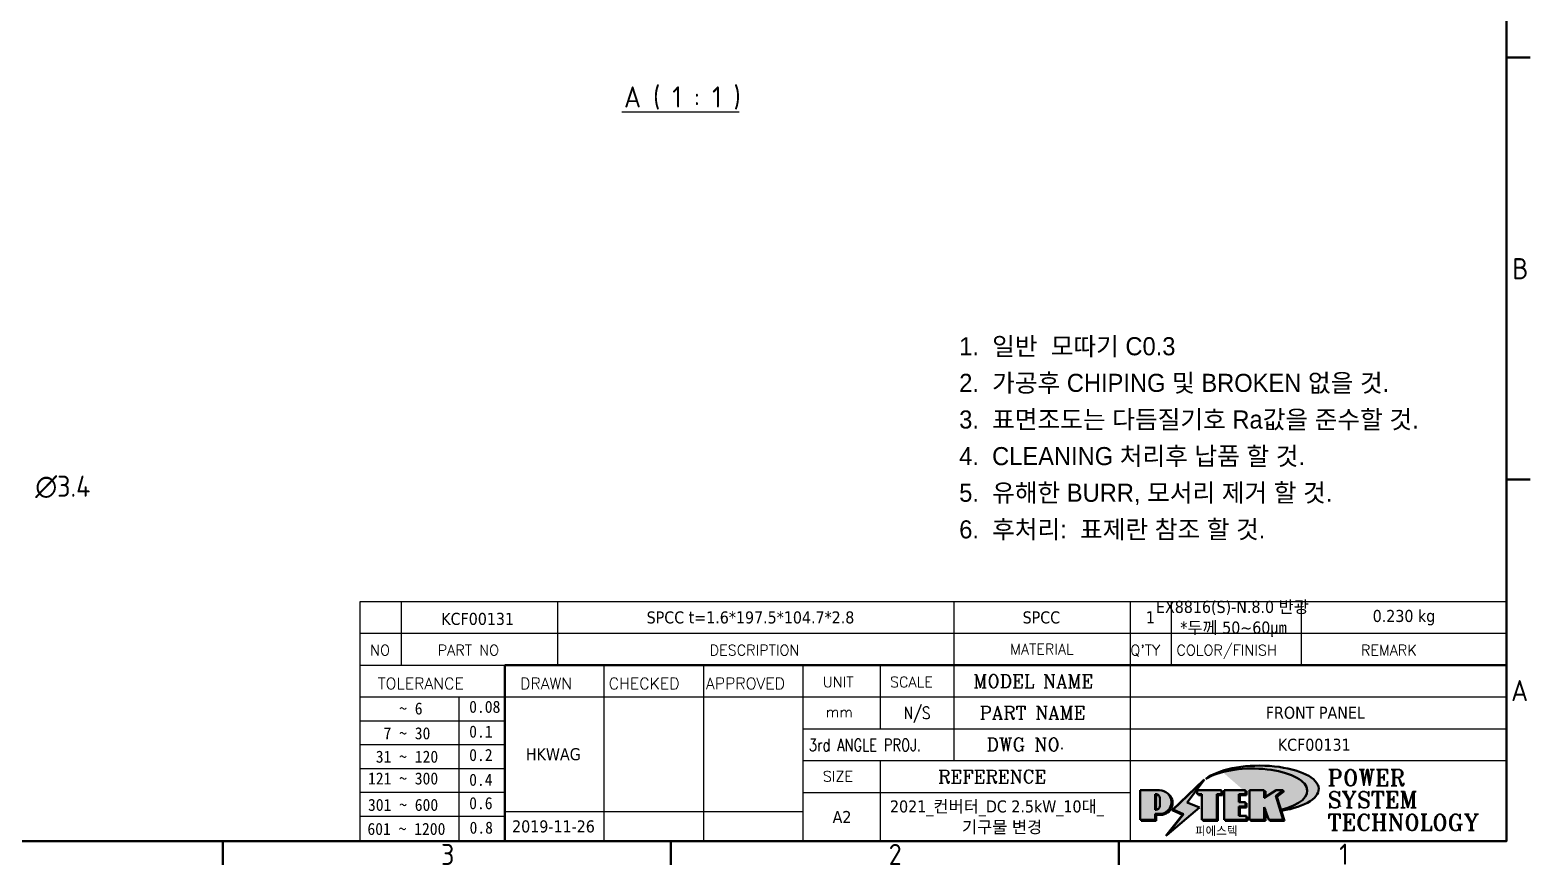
# Model space of a CAD drawing. Header units: millimetres. Extents: x 0 to 594, y 0 to 420.
# Drawn here: x 339.3 to 587.9, y 6.1 to 144.5 of the extents above; entities that cross this region are included whole.
import ezdxf
from ezdxf.enums import TextEntityAlignment as Align

# ---------------------------------------------------------------- set-up
doc = ezdxf.new("R2010")
doc.units = ezdxf.units.MM
doc.layers.get('0').update_dxf_attribs({"color": 3, "lineweight": 25})
for name, color, linetype, lineweight in [('경계(ISO)', 7, 'Continuous', 50), ('기호(ISO)', 5, 'Continuous', 25), ('제목(ISO)', 5, 'Continuous', 50), ('해치(ISO)', 7, 'Continuous', 18)]:
    doc.layers.add(name, color=color, linetype=linetype, lineweight=lineweight)
doc.styles.add('HAN_291', font='')
doc.styles.add('HAN_370', font='', dxfattribs={"width": 2})
doc.styles.add('ISO Proportional', font='arial.ttf')
doc.styles.add('RC_284', font='ROMANC.shx')
doc.styles.add('RC_287', font='ROMANC.shx')
doc.styles.add('RC_292', font='ROMANC.shx')
doc.styles.add('ROMANT_294', font='romant.shx')
doc.styles.add('문자 텍스트_PSTEK_POSCO', font='isocp.shx')
doc.styles.add('치수 텍스트_PSTEK_POSCO', font='isocp.shx')
doc.styles.add('텍스트 스타일198', font='tahoma.ttf')
doc.styles.add('텍스트 스타일333', font='ROMANC.shx', dxfattribs={"width": 0.800000011920929})
doc.styles.add('텍스트 스타일533', font='isocp.shx')
doc.styles.get('HAN_291').set_extended_font_data('GulimChe')
doc.styles.get('HAN_370').set_extended_font_data('GulimChe')
doc.dimstyles.new('치수_PSTEK_POSCO$7', dxfattribs={"dimtxt": 3.5, "dimasz": 2.5, "dimexe": 2, "dimexo": 2.5, "dimgap": 1, "dimtad": 1, "dimrnd": 1e-08, "dimdsep": 46, "dimtxsty": '치수 텍스트_PSTEK_POSCO', "dimcen": 0.09, "dimdle": 10, "dimclrd": 7, "dimclre": 7, "dimclrt": 2, "dimadec": 1, "dimazin": 2, "dimtfac": 1, "dimtmove": 0, "dimatfit": 3, "dimfxl": 0, "dimtolj": 1, "dimlwd": -1, "dimlwe": -1, "dimarcsym": 0})

# ---------------------------------------------------------------- blocks, each defined once
blk = doc.blocks.new('경계 Default Border')
at = {"layer": '경계(ISO)'}
for p, q in [((584.0000152587891, 140), (587.9000091552734, 140)), ((584.0000152587891, 70), (587.9000091552734, 70)), ((371.25, 10), (371.25, 6.100000143051147)), ((445.4999923706055, 10), (445.4999923706055, 6.100000143051147)), ((519.7499847412109, 10), (519.7499847412109, 6.100000143051147))]:
    blk.add_line(p, q, dxfattribs=at)
at = {"layer": '경계(ISO)', "flags": 128}
blk.add_lwpolyline([(10, 10), (10, 410), (584.0000152587891, 410), (584.0000152587891, 10), (10, 10)], dxfattribs=at)
at = {"layer": '경계(ISO)', "color": 2, "char_height": 3.499999940395355, "attachment_point": 7, "style": '문자 텍스트_PSTEK_POSCO'}
for s, insert in [('B', (584.9579818578792, 103.2166269677691)), ('A', (584.7668009327638, 33.24165676429402)), ('3', (407.4049628911206, 6.066626997571438)), ('2', (481.6073627700749, 6.066626997571438)), ('1', (556.2754104957878, 6.100000059604644))]:
    blk.add_mtext(s, dxfattribs=dict(at, insert=insert))
blk = doc.blocks.new('제목 블록 PSTEK')
h = blk.add_hatch(color=1)
edge = h.paths.add_edge_path(flags=0)
edge.add_line((314.2242174273352, 19.60711530335299), (314.2242174273352, 17.00126995915134))
edge.add_line((314.2242174273352, 17.00126995915134), (314.3485873187598, 17.00126995915134))
edge.add_arc((314.3485873187598, 17.6527312952023), 0.6514613360509371, 270, 360)
edge.add_line((315.0000486548106, 17.6527312952023), (315.0000486548106, 18.95565396730211))
edge.add_arc((314.3485873187598, 18.95565396730212), 0.6514613360508712, 0, 90)
edge.add_line((314.3485873187598, 19.60711530335299), (314.2242174273352, 19.60711530335299))
edge = h.paths.add_edge_path()
edge.add_arc((314.9847713324306, 18.28938669179658), 1.969189947606664, 269.9999999999959, 450)
edge.add_line((314.9847713324306, 20.25857663940318), (311.7664314776902, 20.25857663940324))
edge.add_line((311.7664314776902, 20.25857663940324), (311.7664314776902, 15.3430047401139))
edge.add_line((311.7664314776902, 15.3430047401139), (314.2242174273352, 15.3430047401139))
edge.add_line((314.2242174273352, 15.3430047401139), (314.2242174273352, 16.32019674418991))
edge.add_line((314.2242174273352, 16.32019674418991), (314.9847713324307, 16.32019674418991))
for color, points in [(252, [(317.2195697678507, 17.0593801673321), (322.0326348870767, 21.62682475217465), (322.2781991042243, 21.94392121864296), (317.0471853425802, 16.97985676345368), (318.7512090904202, 16.1899260703855), (316.0018030350395, 12.71868385740789), (316.3356552234328, 13.00206718743325), (318.9235935156908, 16.2694494742633)]), (5, [(321.6183518841322, 17.4193704504104), (319.5281351041078, 18.24969419629727), (322.4505835294948, 22.02344462252142), (317.2195697678507, 17.0593801673321), (318.9235935156908, 16.2694494742633), (316.1741874603099, 12.79820726128571)]), (1, [(324.4839107253602, 19.60711530335299), (325.2419748254881, 19.60711530335299), (325.2419748254881, 20.25857663940324), (321.2266040451076, 20.25857663940324), (321.2266040451076, 19.60711530335299), (321.9846681452406, 19.60711530335299), (321.9846681452406, 15.3430047401139), (324.4839107253602, 15.3430047401139)]), (252, [(324.6615819988275, 19.45905590879572), (325.4196460989604, 19.45905590879572), (325.4196460989604, 20.11051724484596), (325.2419748254881, 20.11051724484596), (325.2419748254881, 19.60711530335299), (324.4839107253602, 19.60711530335299), (324.4839107253602, 15.3430047401139), (322.1623394187076, 15.3430047401139), (322.1623394187076, 15.19494534555726), (324.6615819988275, 15.19494534555726)]), (1, [(329.2277337269622, 20.25857663940324), (325.65654113025, 20.25857663940324), (325.65654113025, 15.3430047401139), (329.3580259941756, 15.3430047401139), (329.3580259941756, 15.9944660761648), (328.1137701654877, 15.9944660761648), (328.1137701654877, 17.56360607323003), (329.2277337269622, 17.56360607323003), (329.2277337269622, 18.25543873810179), (328.1137701654877, 18.25543873810179), (328.1137701654877, 19.60711530335299), (329.2277337269622, 19.60711530335299)]), (252, [(328.2914414389548, 19.45905590879572), (329.4054050004294, 19.45905590879572), (329.4054050004294, 20.11051724484596), (329.2277337269622, 20.11051724484596), (329.2277337269622, 19.60711530335299), (328.1137701654877, 19.60711530335299), (328.1137701654877, 18.25543873810179), (328.2914414389548, 18.25543873810179)]), (1, [(332.3312149849806, 20.25857663940324), (329.8592894925411, 20.25857663940324), (329.8592894925411, 15.3430047401139), (332.3312149849806, 15.3430047401139), (332.3312149849806, 17.4318630164523), (333.0701931098801, 15.3430047401139), (335.4855464857051, 15.3430047401139), (334.2514536401189, 19.30614745124769), (335.4379594596742, 20.25857663940324), (334.3071782107978, 20.25857663940324), (332.3312149849806, 18.99741471888304)]), (252, [(332.5088862584528, 20.1105172448466), (332.3312149849806, 20.1105172448466), (332.3312149849806, 18.99741471888368), (332.5088862584528, 19.11081371413894)]), (252, [(335.6156307331414, 20.11051724484596), (335.2535118015555, 20.11051724484596), (334.2514536401189, 19.30614745124769), (335.4855464857051, 15.3430047401139), (333.1954852176545, 15.3430047401139), (333.2478643833523, 15.19494534555726), (335.6632177591723, 15.19494534555726), (334.4291249135862, 19.15808805669106)]), (252, [(321.9846681452406, 19.60711530335299), (321.4042753185749, 19.60711530335299), (321.4042753185749, 19.45905590879572), (321.9846681452406, 19.45905590879572)]), (252, [(328.2914414389548, 17.41554667867274), (329.4054050004294, 17.41554667867274), (329.4054050004294, 18.10737934354514), (329.2277337269622, 18.10737934354514), (329.2277337269622, 17.56360607323003), (328.1137701654877, 17.56360607323003), (328.1137701654877, 15.9944660761648), (328.2914414389548, 15.9944660761648)]), (252, [(332.5088862584528, 16.92964231796647), (332.3312149849806, 17.43186301645164), (332.3312149849806, 15.3430047401139), (330.0369607660135, 15.3430047401139), (330.0369607660135, 15.19494534555726), (332.5088862584528, 15.19494534555726)]), (252, [(329.5356972676428, 15.8464066816075), (329.3580259941756, 15.8464066816075), (329.3580259941756, 15.3430047401139), (325.8342124037171, 15.3430047401139), (325.8342124037171, 15.19494534555726), (329.5356972676428, 15.19494534555726)])]:
    blk.add_hatch(color=color).paths.add_polyline_path(points)
h = blk.add_hatch(color=252)
edge = h.paths.add_edge_path()
edge.add_arc((314.9847713324309, 18.28938669179657), 1.969189947606666, 270, 406.8278729790604)
edge.add_arc((315.1624426058984, 18.1413272972396), 1.969189947606962, -90, 53.560984836317004, ccw=False)
edge.add_line((315.1624426058984, 16.17213734963263), (314.4018887008024, 16.17213734963263))
edge.add_line((314.4018887008024, 16.17213734963263), (314.4018887008024, 15.19494534555726))
edge.add_line((314.4018887008024, 15.19494534555726), (311.9441027511573, 15.19494534555726))
edge.add_line((311.9441027511573, 15.19494534555726), (311.9441027511573, 15.3430047401139))
edge.add_line((311.9441027511573, 15.3430047401139), (314.2242174273352, 15.3430047401139))
edge.add_line((314.2242174273352, 15.3430047401139), (314.2242174273352, 16.32019674418991))
edge.add_line((314.2242174273352, 16.32019674418991), (314.9847713324309, 16.32019674418991))
h = blk.add_hatch(color=252)
edge = h.paths.add_edge_path()
edge.add_line((314.4018887008024, 19.45905590879572), (314.5262585922315, 19.45905590879572))
edge.add_arc((314.5262585922314, 18.80759457274939), 0.6514613360463194, 60.4189348879147, 90.00000000000318, ccw=False)
edge.add_arc((314.3485873187602, 18.95565396730057), 0.6514613360524251, 39.96992292766206, 90.00000000009999)
edge.add_line((314.3485873187591, 19.60711530335307), (314.2242174273352, 19.60711530335298))
edge.add_line((314.2242174273352, 19.60711530335299), (314.2242174273352, 17.00126995915134))
edge.add_line((314.2242174273352, 17.00126995915134), (314.3485873187591, 17.00126995915134))
edge.add_arc((314.3485873187568, 17.652731295233), 0.6514613360816299, 270.0000000002, 274.6930825552478)
edge.add_line((314.4018887008024, 17.0034541317032), (314.4018887008024, 19.45905590879572))
at = {"layer": '해치(ISO)', "true_color": 0x27d1fc}
h = blk.add_hatch(color=140, dxfattribs=at)
edge = h.paths.add_edge_path()
edge.add_ellipse((330.3660919371412, 20.15576403068321), major_axis=(9.100907360794343, 0), ratio=0.4069904968023172, start_angle=301.3098473703837, end_angle=507.7436900681698)
edge.add_ellipse((331.5340919371412, 20.4634168429492), major_axis=(-9.82350664112931, 0), ratio=0.3942600559756514, start_angle=111.51207141178469, end_angle=334.47025347086895, ccw=False)
edge.add_line((335.1363447531188, 16.8601935978785), (335.0955236905705, 16.99119398620872))
at = {"color": 180}
for p, q in [((182.475792979055, 11.79100474011392), (182.4757929790549, 51.56524660363496)), ((182.4757929790549, 51.56524660363496), (372.4757929537551, 51.56524660363496)), ((189.2651435055721, 51.56524660363496), (189.2651435055722, 41.00524660363494)), ((215.2152739891528, 41.00524660363494), (215.2152739891528, 51.56524660363496)), ((280.8758854511282, 51.56524660363496), (280.8758854511282, 41.00524660363494)), ((310.0881549537552, 51.56524660363496), (310.0881549537553, 41.00524660363494)), ((316.9044520275131, 51.56524660363496), (316.9044520275127, 41.00524660363494)), ((338.4566026226726, 51.56524660363496), (338.4566026226727, 41.00524660363494)), ((372.4757929537551, 51.56524660363496), (372.4757929537551, 11.79100474011389)), ((182.475792979055, 46.2852466036349), (372.4757929537551, 46.28524660363492)), ((182.475792979055, 41.00524660363493), (206.451475290024, 41.00524660363493)), ((222.9401812389276, 11.79100474011392), (222.9401812389276, 41.00524660363494)), ((239.4288871878316, 11.79100474011392), (239.4288871878316, 41.00524660363494)), ((255.9175931367356, 11.79100474011392), (255.9175931367356, 41.00524660363494)), ((268.6918866058747, 41.00524660363494), (268.6918866058747, 30.44524660363498)), ((280.8758854511282, 41.00524660363494), (280.8758854511282, 25.16524660363502)), ((310.088154953755, 41.00524660363494), (310.088154953755, 11.79100474011392)), ((182.475792979055, 35.72524660363497), (206.451475290024, 35.72524660363497)), ((198.8621818849491, 12.02524660363491), (198.8621818849491, 35.72524660363497)), ((206.451475290024, 35.72524660363497), (372.4757929537551, 35.72524660363497)), ((182.475792979055, 31.77524660363492), (206.451475290024, 31.77524660363492)), ((255.917593136736, 30.44524660363498), (372.4757929537552, 30.44524660363501)), ((182.475792979055, 27.82524660363487), (206.451475290024, 27.82524660363487)), ((255.9175931367359, 25.16524660363502), (372.4757929537552, 25.165246603635)), ((268.6918866058744, 25.16524660363502), (268.6918866058744, 11.79100474011392)), ((182.475792979055, 23.87524660363505), (206.451475290024, 23.87524660363505)), ((182.475792979055, 19.92524660363478), (206.451475290024, 19.92524660363478)), ((255.9175931367359, 19.88524660363481), (310.0881549537553, 19.88524660363481)), ((182.475792979055, 15.97524660363496), (206.451475290024, 15.97524660363496)), ((206.451475290024, 16.74100474011396), (255.9175931367359, 16.74100474011396)), ((182.475792979055, 11.79100474011392), (372.4757929537551, 11.79100474011389))]:
    blk.add_line(p, q, dxfattribs=at)
at = {"color": 7, "lineweight": 50}
for p, q in [((206.4514752900237, 11.79100474011392), (206.4514752900237, 41.00524660363494)), ((206.451475290024, 41.00524660363494), (372.4757929537551, 41.00524660363496))]:
    blk.add_line(p, q, dxfattribs=at)
at = {"color": 7}
for p, q in [((311.7664314776902, 20.25900474011391), (311.7664314776902, 15.34300474011391)), ((314.9847713324309, 20.25857663940324), (311.7664314776902, 20.25857663940324)), ((314.9847713324309, 20.25857663940324), (311.7664314776902, 20.25857663940324)), ((311.7664314776902, 20.25857663940324), (311.7664314776902, 15.3430047401139)), ((322.2781991042243, 21.94392121864296), (317.0471853425802, 16.97985676345368)), ((322.4505835294948, 22.02344462252142), (317.2195697678507, 17.0593801673321)), ((317.2195697678507, 17.0593801673321), (322.0326348870767, 21.62682475217465)), ((319.5281351041078, 18.24969419629727), (322.4505835294948, 22.02344462252142)), ((325.2419748254881, 20.25857663940324), (321.2266040451076, 20.25857663940324)), ((321.2266040451076, 20.25857663940324), (321.2266040451076, 19.60711530335299)), ((325.2419748254881, 20.25857663940324), (321.2266040451076, 20.25857663940324)), ((321.2266040451076, 20.25857663940324), (321.2266040451076, 19.60711530335299)), ((322.0326348870767, 21.62682475217465), (322.2781991042243, 21.94392121864296)), ((325.2419748254881, 19.60711530335299), (325.2419748254881, 20.25857663940324)), ((325.2419748254881, 19.60711530335299), (325.2419748254881, 20.25857663940324)), ((325.4196460989604, 20.11051724484596), (325.2419748254881, 20.11051724484596)), ((325.2419748254881, 20.11051724484596), (325.2419748254881, 19.60711530335299)), ((325.4196460989604, 19.45905590879572), (325.4196460989604, 20.11051724484596)), ((329.2277337269622, 20.25857663940324), (325.65654113025, 20.25857663940324)), ((325.65654113025, 20.25857663940324), (325.65654113025, 15.3430047401139)), ((325.65654113025, 20.25857663940324), (325.65654113025, 15.3430047401139)), ((329.2277337269622, 20.25857663940324), (325.65654113025, 20.25857663940324)), ((329.2277337269622, 19.60711530335299), (329.2277337269622, 20.25857663940324)), ((329.2277337269622, 19.60711530335299), (329.2277337269622, 20.25857663940324)), ((329.4054050004294, 20.11051724484596), (329.2277337269622, 20.11051724484596)), ((329.2277337269622, 20.11051724484596), (329.2277337269622, 19.60711530335299)), ((329.4054050004294, 19.45905590879572), (329.4054050004294, 20.11051724484596)), ((332.3312149849806, 20.25857663940324), (329.8592894925411, 20.25857663940324)), ((329.8592894925411, 20.25857663940324), (329.8592894925411, 15.3430047401139)), ((329.8592894925411, 20.25857663940324), (329.8592894925411, 15.3430047401139)), ((332.3312149849806, 20.25857663940324), (329.8592894925411, 20.25857663940324)), ((334.3071782107978, 20.25857663940324), (332.3312149849806, 18.99741471888304)), ((332.3312149849806, 18.99741471888304), (332.3312149849806, 20.25857663940324)), ((334.3071782107978, 20.25857663940324), (332.3312149849806, 18.99741471888304)), ((332.3312149849806, 18.99741471888304), (332.3312149849806, 20.25857663940324)), ((332.5088862584528, 20.1105172448466), (332.3312149849806, 20.1105172448466)), ((332.3312149849806, 20.1105172448466), (332.3312149849806, 18.99741471888368)), ((332.5088862584528, 19.11081371413894), (332.5088862584528, 20.1105172448466)), ((334.2514536401189, 19.30614745124769), (335.4379594596742, 20.25857663940324)), ((334.2514536401189, 19.30614745124769), (335.4379594596742, 20.25857663940324)), ((335.2535118015555, 20.11051724484596), (334.2514536401189, 19.30614745124769)), ((335.4379594596742, 20.25857663940324), (334.3071782107978, 20.25857663940324)), ((335.4379594596742, 20.25857663940324), (334.3071782107978, 20.25857663940324)), ((334.4291249135862, 19.15808805669104), (335.6156307331414, 20.11051724484596)), ((335.6156307331414, 20.11051724484596), (335.2535118015555, 20.11051724484596)), ((314.2242174273352, 17.00126995915134), (314.2242174273352, 19.60711530335299)), ((314.2242174273352, 19.60711530335299), (314.3485873187591, 19.60711530335299)), ((314.3485873187591, 19.60711530335299), (314.2242174273352, 19.60711530335299)), ((314.2242174273352, 19.60711530335299), (314.2242174273352, 17.00126995915134)), ((314.2242174273352, 17.00126995915134), (314.2242174273352, 19.60711530335299)), ((314.2242174273352, 19.60711530335299), (314.3485873187591, 19.60711530335299)), ((314.4018887008024, 19.45905590879572), (314.5262585922314, 19.45905590879572)), ((314.4018887008024, 17.0034541317032), (314.4018887008024, 19.45905590879572)), ((315.0000486548106, 18.95565396730275), (315.0000486548106, 17.65273129520161)), ((315.0000486548106, 18.95565396730275), (315.0000486548106, 17.65273129520161)), ((316.1741874603099, 12.79820726128571), (321.6183518841322, 17.4193704504104)), ((321.6183518841322, 17.4193704504104), (319.5281351041078, 18.24969419629727)), ((321.2266040451076, 19.60711530335299), (321.9846681452406, 19.60711530335299)), ((321.2266040451076, 19.60711530335299), (321.9846681452406, 19.60711530335299)), ((321.4042753185749, 19.60711530335299), (321.4042753185749, 19.45905590879572)), ((321.9846681452406, 19.60711530335299), (321.4042753185749, 19.60711530335299)), ((321.4042753185749, 19.45905590879572), (321.9846681452406, 19.45905590879572)), ((321.9846681452406, 19.60711530335299), (321.9846681452406, 15.3430047401139)), ((321.9846681452406, 19.45905590879572), (321.9846681452406, 19.60711530335299)), ((321.9846681452406, 19.60711530335299), (321.9846681452406, 15.3430047401139)), ((324.4839107253602, 19.60711530335299), (325.2419748254881, 19.60711530335299)), ((324.4839107253602, 15.3430047401139), (324.4839107253602, 19.60711530335299)), ((325.2419748254881, 19.60711530335299), (324.4839107253602, 19.60711530335299)), ((324.4839107253602, 19.60711530335299), (324.4839107253602, 15.3430047401139)), ((324.4839107253602, 19.60711530335299), (325.2419748254881, 19.60711530335299)), ((324.4839107253602, 15.3430047401139), (324.4839107253602, 19.60711530335299)), ((324.6615819988275, 19.45905590879572), (325.4196460989604, 19.45905590879572)), ((324.6615819988275, 15.19494534555726), (324.6615819988275, 19.45905590879572)), ((328.1137701654877, 18.25543873810179), (328.1137701654877, 19.60711530335299)), ((328.1137701654877, 19.60711530335299), (329.2277337269622, 19.60711530335299)), ((329.2277337269622, 19.60711530335299), (328.1137701654877, 19.60711530335299)), ((328.1137701654877, 19.60711530335299), (328.1137701654877, 18.25543873810179)), ((328.1137701654877, 18.25543873810179), (328.1137701654877, 19.60711530335299)), ((328.1137701654877, 19.60711530335299), (329.2277337269622, 19.60711530335299)), ((329.2277337269622, 18.25543873810179), (328.1137701654877, 18.25543873810179)), ((328.1137701654877, 18.25543873810179), (328.2914414389548, 18.25543873810179)), ((329.2277337269622, 18.25543873810179), (328.1137701654877, 18.25543873810179)), ((328.1137701654877, 17.56360607323003), (329.2277337269622, 17.56360607323003)), ((328.1137701654877, 15.9944660761648), (328.1137701654877, 17.56360607323003)), ((329.2277337269622, 17.56360607323003), (328.1137701654877, 17.56360607323003)), ((328.1137701654877, 17.56360607323003), (328.1137701654877, 15.9944660761648)), ((328.1137701654877, 17.56360607323003), (329.2277337269622, 17.56360607323003)), ((328.1137701654877, 15.9944660761648), (328.1137701654877, 17.56360607323003)), ((328.2914414389548, 18.25543873810179), (328.2914414389548, 19.45905590879572)), ((328.2914414389548, 19.45905590879572), (329.4054050004294, 19.45905590879572)), ((328.2914414389548, 15.9944660761648), (328.2914414389548, 17.41554667867274)), ((328.2914414389548, 17.41554667867274), (329.4054050004294, 17.41554667867274)), ((329.2277337269622, 17.56360607323003), (329.2277337269622, 18.25543873810179)), ((329.2277337269622, 17.56360607323003), (329.2277337269622, 18.25543873810179)), ((329.4054050004294, 18.10737934354514), (329.2277337269622, 18.10737934354514)), ((329.2277337269622, 18.10737934354514), (329.2277337269622, 17.56360607323003)), ((329.4054050004294, 17.41554667867274), (329.4054050004294, 18.10737934354514)), ((332.3312149849806, 18.99741471888368), (332.5088862584528, 19.11081371413894)), ((332.3312149849806, 17.4318630164523), (333.0701931098801, 15.3430047401139)), ((332.3312149849806, 15.3430047401139), (332.3312149849806, 17.4318630164523)), ((332.5088862584528, 16.92964231796647), (332.3312149849806, 17.43186301645164)), ((332.3312149849806, 17.43186301645164), (332.3312149849806, 15.3430047401139)), ((332.3312149849806, 17.4318630164523), (333.0701931098801, 15.3430047401139)), ((332.3312149849806, 15.3430047401139), (332.3312149849806, 17.4318630164523)), ((335.4855464857051, 15.3430047401139), (334.2514536401189, 19.30614745124769)), ((334.2514536401189, 19.30614745124769), (335.4855464857051, 15.3430047401139)), ((335.4855464857051, 15.3430047401139), (334.2514536401189, 19.30614745124769)), ((335.6632177591723, 15.19494534555726), (334.4291249135862, 19.15808805669104)), ((345.0447381189468, 17.50375595811051), (344.9867755289346, 17.689895936919)), ((311.7664314776902, 15.3430047401139), (314.2242174273352, 15.3430047401139)), ((311.7664314776902, 15.3430047401139), (314.2242174273352, 15.3430047401139)), ((314.2242174273352, 15.3430047401139), (311.9441027511573, 15.3430047401139)), ((311.9441027511573, 15.3430047401139), (311.9441027511573, 15.19494534555726)), ((311.9441027511573, 15.19494534555726), (314.4018887008024, 15.19494534555726)), ((314.3485873187591, 17.00126995915134), (314.2242174273352, 17.00126995915134)), ((314.2242174273352, 17.00126995915134), (314.3485873187591, 17.00126995915134)), ((314.3485873187591, 17.00126995915134), (314.2242174273352, 17.00126995915134)), ((314.2242174273352, 16.32019674418991), (314.9847713324309, 16.32019674418991)), ((314.2242174273352, 15.3430047401139), (314.2242174273352, 16.32019674418991)), ((314.9847713324309, 16.32019674418991), (314.2242174273352, 16.32019674418991)), ((314.2242174273352, 16.32019674418991), (314.2242174273352, 15.3430047401139)), ((314.2242174273352, 16.32019674418991), (314.9847713324309, 16.32019674418991)), ((314.2242174273352, 15.3430047401139), (314.2242174273352, 16.32019674418991)), ((314.4018887008024, 16.17213734963263), (315.162442605898, 16.17213734963263)), ((314.4018887008024, 15.19494534555726), (314.4018887008024, 16.17213734963263)), ((318.7512090904202, 16.1899260703855), (316.0018030350395, 12.71868385740789)), ((318.9235935156908, 16.2694494742633), (316.1741874603099, 12.79820726128571)), ((316.3356552234328, 13.00206718743325), (318.9235935156908, 16.2694494742633)), ((317.0471853425802, 16.97985676345368), (318.7512090904202, 16.1899260703855)), ((318.9235935156908, 16.2694494742633), (317.2195697678507, 17.0593801673321)), ((317.2195697678507, 17.0593801673321), (318.9235935156908, 16.2694494742633)), ((321.9846681452406, 15.3430047401139), (324.4839107253602, 15.3430047401139)), ((321.9846681452406, 15.3430047401139), (324.4839107253602, 15.3430047401139)), ((324.4839107253602, 15.3430047401139), (322.1623394187076, 15.3430047401139)), ((322.1623394187076, 15.3430047401139), (322.1623394187076, 15.19494534555726)), ((322.1623394187076, 15.19494534555726), (324.6615819988275, 15.19494534555726)), ((325.65654113025, 15.3430047401139), (329.3580259941756, 15.3430047401139)), ((325.65654113025, 15.3430047401139), (329.3580259941756, 15.3430047401139)), ((329.3580259941756, 15.3430047401139), (325.8342124037171, 15.3430047401139)), ((325.8342124037171, 15.3430047401139), (325.8342124037171, 15.19494534555726)), ((325.8342124037171, 15.19494534555726), (329.5356972676428, 15.19494534555726)), ((329.3580259941756, 15.9944660761648), (328.1137701654877, 15.9944660761648)), ((328.1137701654877, 15.9944660761648), (328.2914414389548, 15.9944660761648)), ((329.3580259941756, 15.9944660761648), (328.1137701654877, 15.9944660761648)), ((329.3580259941756, 15.3430047401139), (329.3580259941756, 15.9944660761648)), ((329.3580259941756, 15.3430047401139), (329.3580259941756, 15.9944660761648)), ((329.5356972676428, 15.8464066816075), (329.3580259941756, 15.8464066816075)), ((329.3580259941756, 15.8464066816075), (329.3580259941756, 15.3430047401139)), ((329.5356972676428, 15.19494534555726), (329.5356972676428, 15.8464066816075)), ((329.8592894925411, 15.3430047401139), (332.3312149849806, 15.3430047401139)), ((329.8592894925411, 15.3430047401139), (332.3312149849806, 15.3430047401139)), ((332.3312149849806, 15.3430047401139), (330.0369607660135, 15.3430047401139)), ((330.0369607660135, 15.3430047401139), (330.0369607660135, 15.19494534555726)), ((330.0369607660135, 15.19494534555726), (332.5088862584528, 15.19494534555726)), ((332.5088862584528, 15.19494534555726), (332.5088862584528, 16.92964231796647)), ((333.0701931098801, 15.3430047401139), (335.4855464857051, 15.3430047401139)), ((333.0701931098801, 15.3430047401139), (335.4855464857051, 15.3430047401139)), ((335.4855464857051, 15.3430047401139), (333.1954852176545, 15.3430047401139)), ((333.1954852176545, 15.3430047401139), (333.2478643833523, 15.19494534555726)), ((333.2478643833523, 15.19494534555726), (335.6632177591723, 15.19494534555726)), ((316.0018030350395, 12.71868385740789), (316.3356552234328, 13.00206718743325))]:
    blk.add_line(p, q, dxfattribs=at)
at = {"color": 1}
for p, q in [((314.9847713324309, 20.25857663940324), (311.7664314776902, 20.25857663940324)), ((311.7664314776902, 20.25857663940324), (311.7664314776902, 15.3430047401139)), ((325.2419748254881, 20.25857663940324), (321.2266040451076, 20.25857663940324)), ((321.2266040451076, 20.25857663940324), (321.2266040451076, 19.60711530335299)), ((325.2419748254881, 19.60711530335299), (325.2419748254881, 20.25857663940324)), ((329.2277337269622, 20.25857663940324), (325.65654113025, 20.25857663940324)), ((325.65654113025, 20.25857663940324), (325.65654113025, 15.3430047401139)), ((329.2277337269622, 19.60711530335299), (329.2277337269622, 20.25857663940324)), ((332.3312149849806, 20.25857663940324), (329.8592894925411, 20.25857663940324)), ((329.8592894925411, 20.25857663940324), (329.8592894925411, 15.3430047401139)), ((334.3071782107978, 20.25857663940324), (332.3312149849806, 18.99741471888304)), ((332.3312149849806, 18.99741471888304), (332.3312149849806, 20.25857663940324)), ((334.2514536401189, 19.30614745124769), (335.4379594596742, 20.25857663940324)), ((335.4379594596742, 20.25857663940324), (334.3071782107978, 20.25857663940324)), ((314.2242174273352, 17.00126995915134), (314.2242174273352, 19.60711530335299)), ((314.2242174273352, 19.60711530335299), (314.3485873187591, 19.60711530335299)), ((315.0000486548106, 18.95565396730275), (315.0000486548106, 17.65273129520161)), ((321.2266040451076, 19.60711530335299), (321.9846681452406, 19.60711530335299)), ((321.9846681452406, 19.60711530335299), (321.9846681452406, 15.3430047401139)), ((324.4839107253602, 19.60711530335299), (325.2419748254881, 19.60711530335299)), ((324.4839107253602, 15.3430047401139), (324.4839107253602, 19.60711530335299)), ((328.1137701654877, 18.25543873810179), (328.1137701654877, 19.60711530335299)), ((328.1137701654877, 19.60711530335299), (329.2277337269622, 19.60711530335299)), ((329.2277337269622, 18.25543873810179), (328.1137701654877, 18.25543873810179)), ((328.1137701654877, 17.56360607323003), (329.2277337269622, 17.56360607323003)), ((328.1137701654877, 15.9944660761648), (328.1137701654877, 17.56360607323003)), ((329.2277337269622, 17.56360607323003), (329.2277337269622, 18.25543873810179)), ((332.3312149849806, 17.4318630164523), (333.0701931098801, 15.3430047401139)), ((332.3312149849806, 15.3430047401139), (332.3312149849806, 17.4318630164523)), ((335.4855464857051, 15.3430047401139), (334.2514536401189, 19.30614745124769)), ((311.7664314776902, 15.3430047401139), (314.2242174273352, 15.3430047401139)), ((314.3485873187591, 17.00126995915134), (314.2242174273352, 17.00126995915134)), ((314.2242174273352, 16.32019674418991), (314.9847713324309, 16.32019674418991)), ((314.2242174273352, 15.3430047401139), (314.2242174273352, 16.32019674418991)), ((321.9846681452406, 15.3430047401139), (324.4839107253602, 15.3430047401139)), ((325.65654113025, 15.3430047401139), (329.3580259941756, 15.3430047401139)), ((329.3580259941756, 15.9944660761648), (328.1137701654877, 15.9944660761648)), ((329.3580259941756, 15.3430047401139), (329.3580259941756, 15.9944660761648)), ((329.8592894925411, 15.3430047401139), (332.3312149849806, 15.3430047401139)), ((333.0701931098801, 15.3430047401139), (335.4855464857051, 15.3430047401139))]:
    blk.add_line(p, q, dxfattribs=at)
at = {"color": 5}
for p, q in [((322.4505835294948, 22.02344462252142), (317.2195697678507, 17.0593801673321)), ((319.5281351041078, 18.24969419629727), (322.4505835294948, 22.02344462252142)), ((316.1741874603099, 12.79820726128571), (321.6183518841322, 17.4193704504104)), ((321.6183518841322, 17.4193704504104), (319.5281351041078, 18.24969419629727)), ((318.9235935156908, 16.2694494742633), (316.1741874603099, 12.79820726128571)), ((317.2195697678507, 17.0593801673321), (318.9235935156908, 16.2694494742633))]:
    blk.add_line(p, q, dxfattribs=at)
at = {"color": 7}
for centre, radius, start, end in [((314.9847713324309, 18.28938669179658), 1.969189947606665, 270, 90), ((314.9847713324309, 18.28938669179658), 1.969189947606665, 270, 90), ((314.3485873187598, 18.95565396730211), 0.6514613360508712, 0, 90), ((314.3485873187602, 18.95565396730057), 0.6514613360524251, 39.96992292766117, 90), ((314.3485873187598, 18.95565396730212), 0.6514613360508712, 0, 90), ((314.3485873187597, 17.65273129520228), 0.6514613360509381, 270, 0), ((314.3485873187598, 17.6527312952023), 0.6514613360509381, 270, 0), ((314.5262585922314, 18.80759457274939), 0.6514613360463193, 60.41893488791137, 90), ((314.9847713324307, 18.2893866917965), 1.969189947606594, 270, 46.82787297909833), ((315.1624426058984, 18.1413272972396), 1.969189947606961, 270, 53.56098483636067), ((314.3485873187568, 17.652731295233), 0.6514613360816299, 270, 274.6930825552478)]:
    blk.add_arc(centre, radius, start, end, dxfattribs=at)
at = {"color": 1}
for centre, radius, start, end in [((314.9847713324309, 18.28938669179657), 1.969189947606665, 270, 90), ((314.3485873187598, 18.95565396730211), 0.6514613360508712, 0, 90), ((314.3485873187598, 17.6527312952023), 0.6514613360509381, 270, 0)]:
    blk.add_arc(centre, radius, start, end, dxfattribs=at)
at = {"layer": '제목(ISO)', "lineweight": 18}
blk.add_line((182.475792979055, 35.72500474011393), (182.475792979055, 11.79100474011392), dxfattribs=at)
at = {"layer": '제목(ISO)'}
for p, q in [((314.9847713324306, 20.25857663940324), (311.7664314776902, 20.25857663940324)), ((311.7664314776902, 20.25857663940324), (311.7664314776902, 15.3430047401139)), ((322.2781991042243, 21.94392121864296), (317.0471853425802, 16.97985676345368)), ((322.4505835294948, 22.02344462252142), (317.2195697678507, 17.0593801673321)), ((317.2195697678507, 17.0593801673321), (322.0326348870767, 21.62682475217465)), ((319.5281351041078, 18.24969419629727), (322.4505835294948, 22.02344462252142)), ((325.2419748254881, 20.25857663940324), (321.2266040451076, 20.25857663940324)), ((321.2266040451076, 20.25857663940324), (321.2266040451076, 19.60711530335299)), ((322.0326348870767, 21.62682475217465), (322.2781991042243, 21.94392121864296)), ((325.2419748254881, 19.60711530335299), (325.2419748254881, 20.25857663940324)), ((325.4196460989604, 20.11051724484596), (325.2419748254881, 20.11051724484596)), ((325.2419748254881, 20.11051724484596), (325.2419748254881, 19.60711530335299)), ((325.4196460989604, 19.45905590879572), (325.4196460989604, 20.11051724484596)), ((329.2277337269622, 20.25857663940324), (325.65654113025, 20.25857663940324)), ((325.65654113025, 20.25857663940324), (325.65654113025, 15.3430047401139)), ((329.2277337269622, 19.60711530335299), (329.2277337269622, 20.25857663940324)), ((329.4054050004294, 20.11051724484596), (329.2277337269622, 20.11051724484596)), ((329.2277337269622, 20.11051724484596), (329.2277337269622, 19.60711530335299)), ((329.4054050004294, 19.45905590879572), (329.4054050004294, 20.11051724484596)), ((332.3312149849806, 20.25857663940324), (329.8592894925411, 20.25857663940324)), ((329.8592894925411, 20.25857663940324), (329.8592894925411, 15.3430047401139)), ((334.3071782107978, 20.25857663940324), (332.3312149849806, 18.99741471888304)), ((332.3312149849806, 18.99741471888304), (332.3312149849806, 20.25857663940324)), ((332.5088862584528, 20.1105172448466), (332.3312149849806, 20.1105172448466)), ((332.3312149849806, 20.1105172448466), (332.3312149849806, 18.99741471888368)), ((332.5088862584528, 19.11081371413894), (332.5088862584528, 20.1105172448466)), ((334.2514536401189, 19.30614745124769), (335.4379594596742, 20.25857663940324)), ((335.2535118015555, 20.11051724484596), (334.2514536401189, 19.30614745124769)), ((335.4379594596742, 20.25857663940324), (334.3071782107978, 20.25857663940324)), ((334.4291249135862, 19.15808805669106), (335.6156307331414, 20.11051724484596)), ((335.6156307331414, 20.11051724484596), (335.2535118015555, 20.11051724484596)), ((314.2242174273352, 17.00126995915134), (314.2242174273352, 19.60711530335299)), ((314.2242174273352, 19.60711530335299), (314.3485873187598, 19.60711530335299)), ((314.3485873187591, 19.60711530335299), (314.2242174273352, 19.60711530335299)), ((314.2242174273352, 19.60711530335299), (314.2242174273352, 17.00126995915134)), ((314.4018887008024, 19.45905590879572), (314.5262585922314, 19.45905590879572)), ((314.4018887008024, 17.0034541317032), (314.4018887008024, 19.45905590879572)), ((315.0000486548106, 18.95565396730211), (315.0000486548106, 17.6527312952023)), ((316.1741874603099, 12.79820726128571), (321.6183518841322, 17.4193704504104)), ((321.6183518841322, 17.4193704504104), (319.5281351041078, 18.24969419629727)), ((321.2266040451076, 19.60711530335299), (321.9846681452406, 19.60711530335299)), ((321.9846681452406, 19.60711530335299), (321.4042753185749, 19.60711530335299)), ((321.4042753185749, 19.60711530335299), (321.4042753185749, 19.45905590879572)), ((321.4042753185749, 19.45905590879572), (321.9846681452406, 19.45905590879572)), ((321.9846681452406, 19.60711530335299), (321.9846681452406, 15.3430047401139)), ((321.9846681452406, 19.45905590879572), (321.9846681452406, 19.60711530335299)), ((324.4839107253602, 19.60711530335299), (325.2419748254881, 19.60711530335299)), ((324.4839107253602, 15.3430047401139), (324.4839107253602, 19.60711530335299)), ((325.2419748254881, 19.60711530335299), (324.4839107253602, 19.60711530335299)), ((324.4839107253602, 19.60711530335299), (324.4839107253602, 15.3430047401139)), ((324.6615819988275, 19.45905590879572), (325.4196460989604, 19.45905590879572)), ((324.6615819988275, 15.19494534555726), (324.6615819988275, 19.45905590879572)), ((328.1137701654877, 18.25543873810179), (328.1137701654877, 19.60711530335299)), ((328.1137701654877, 19.60711530335299), (329.2277337269622, 19.60711530335299)), ((329.2277337269622, 19.60711530335299), (328.1137701654877, 19.60711530335299)), ((328.1137701654877, 19.60711530335299), (328.1137701654877, 18.25543873810179)), ((329.2277337269622, 18.25543873810179), (328.1137701654877, 18.25543873810179)), ((328.1137701654877, 18.25543873810179), (328.2914414389548, 18.25543873810179)), ((328.1137701654877, 15.9944660761648), (328.1137701654877, 17.56360607323003)), ((328.1137701654877, 17.56360607323003), (329.2277337269622, 17.56360607323003)), ((329.2277337269622, 17.56360607323003), (328.1137701654877, 17.56360607323003)), ((328.1137701654877, 17.56360607323003), (328.1137701654877, 15.9944660761648)), ((328.2914414389548, 19.45905590879572), (329.4054050004294, 19.45905590879572)), ((328.2914414389548, 18.25543873810179), (328.2914414389548, 19.45905590879572)), ((328.2914414389548, 17.41554667867274), (329.4054050004294, 17.41554667867274)), ((328.2914414389548, 15.9944660761648), (328.2914414389548, 17.41554667867274)), ((329.2277337269622, 17.56360607323003), (329.2277337269622, 18.25543873810179)), ((329.4054050004294, 18.10737934354514), (329.2277337269622, 18.10737934354514)), ((329.2277337269622, 18.10737934354514), (329.2277337269622, 17.56360607323003)), ((329.4054050004294, 17.41554667867274), (329.4054050004294, 18.10737934354514)), ((332.3312149849806, 18.99741471888368), (332.5088862584528, 19.11081371413894)), ((332.3312149849806, 15.3430047401139), (332.3312149849806, 17.4318630164523)), ((332.3312149849806, 17.4318630164523), (333.0701931098801, 15.3430047401139)), ((332.5088862584528, 16.92964231796647), (332.3312149849806, 17.43186301645164)), ((332.3312149849806, 17.43186301645164), (332.3312149849806, 15.3430047401139)), ((335.4855464857051, 15.3430047401139), (334.2514536401189, 19.30614745124769)), ((334.2514536401189, 19.30614745124769), (335.4855464857051, 15.3430047401139)), ((335.6632177591723, 15.19494534555726), (334.4291249135862, 19.15808805669106)), ((311.7664314776902, 15.3430047401139), (314.2242174273352, 15.3430047401139)), ((314.2242174273352, 15.3430047401139), (311.9441027511573, 15.3430047401139)), ((311.9441027511573, 15.3430047401139), (311.9441027511573, 15.19494534555726)), ((311.9441027511573, 15.19494534555726), (314.4018887008024, 15.19494534555726)), ((314.3485873187598, 17.00126995915134), (314.2242174273352, 17.00126995915134)), ((314.2242174273352, 17.00126995915134), (314.3485873187591, 17.00126995915134)), ((314.2242174273352, 15.3430047401139), (314.2242174273352, 16.32019674418991)), ((314.2242174273352, 16.32019674418991), (314.9847713324307, 16.32019674418991)), ((314.9847713324309, 16.32019674418991), (314.2242174273352, 16.32019674418991)), ((314.2242174273352, 16.32019674418991), (314.2242174273352, 15.3430047401139)), ((314.4018887008024, 15.19494534555726), (314.4018887008024, 16.17213734963263)), ((314.4018887008024, 16.17213734963263), (315.1624426058984, 16.17213734963263)), ((318.7512090904202, 16.1899260703855), (316.0018030350395, 12.71868385740789)), ((318.9235935156908, 16.2694494742633), (316.1741874603099, 12.79820726128571)), ((316.3356552234328, 13.00206718743325), (318.9235935156908, 16.2694494742633)), ((317.0471853425802, 16.97985676345368), (318.7512090904202, 16.1899260703855)), ((317.2195697678507, 17.0593801673321), (318.9235935156908, 16.2694494742633)), ((318.9235935156908, 16.2694494742633), (317.2195697678507, 17.0593801673321)), ((321.9846681452406, 15.3430047401139), (324.4839107253602, 15.3430047401139)), ((324.4839107253602, 15.3430047401139), (322.1623394187076, 15.3430047401139)), ((322.1623394187076, 15.3430047401139), (322.1623394187076, 15.19494534555726)), ((322.1623394187076, 15.19494534555726), (324.6615819988275, 15.19494534555726)), ((325.65654113025, 15.3430047401139), (329.3580259941756, 15.3430047401139)), ((329.3580259941756, 15.3430047401139), (325.8342124037171, 15.3430047401139)), ((325.8342124037171, 15.3430047401139), (325.8342124037171, 15.19494534555726)), ((325.8342124037171, 15.19494534555726), (329.5356972676428, 15.19494534555726)), ((329.3580259941756, 15.9944660761648), (328.1137701654877, 15.9944660761648)), ((328.1137701654877, 15.9944660761648), (328.2914414389548, 15.9944660761648)), ((329.3580259941756, 15.3430047401139), (329.3580259941756, 15.9944660761648)), ((329.5356972676428, 15.8464066816075), (329.3580259941756, 15.8464066816075)), ((329.3580259941756, 15.8464066816075), (329.3580259941756, 15.3430047401139)), ((329.5356972676428, 15.19494534555726), (329.5356972676428, 15.8464066816075)), ((329.8592894925411, 15.3430047401139), (332.3312149849806, 15.3430047401139)), ((332.3312149849806, 15.3430047401139), (330.0369607660135, 15.3430047401139)), ((330.0369607660135, 15.3430047401139), (330.0369607660135, 15.19494534555726)), ((330.0369607660135, 15.19494534555726), (332.5088862584528, 15.19494534555726)), ((332.5088862584528, 15.19494534555726), (332.5088862584528, 16.92964231796647)), ((333.0701931098801, 15.3430047401139), (335.4855464857051, 15.3430047401139)), ((335.4855464857051, 15.3430047401139), (333.1954852176545, 15.3430047401139)), ((333.1954852176545, 15.3430047401139), (333.2478643833523, 15.19494534555726)), ((333.2478643833523, 15.19494534555726), (335.6632177591723, 15.19494534555726)), ((316.0018030350395, 12.71868385740789), (316.3356552234328, 13.00206718743325))]:
    blk.add_line(p, q, dxfattribs=at)
at = {"layer": '제목(ISO)', "color": 4}
blk.add_line((335.1363447531188, 16.8601935978785), (335.0955236905705, 16.99119398620872), dxfattribs=at)
at = {"layer": '제목(ISO)'}
for centre, radius, start, end in [((314.9847713324306, 18.28938669179658), 1.969189947606664, 46.82787297909431, 90), ((314.3485873187598, 18.95565396730212), 0.6514613360508712, 0, 90), ((314.3485873187602, 18.95565396730057), 0.6514613360524251, 39.96992292766117, 90), ((314.3485873187598, 17.6527312952023), 0.6514613360509371, 270, 0), ((314.5262585922314, 18.80759457274939), 0.6514613360463193, 60.41893488791137, 90), ((314.9847713324307, 18.2893866917965), 1.969189947606594, 270, 46.82787297909833), ((314.9847713324309, 18.28938669179657), 1.969189947606666, 270, 46.8278729790603), ((315.1624426058984, 18.1413272972396), 1.969189947606962, 270, 53.56098483631701), ((314.3485873187568, 17.652731295233), 0.6514613360816299, 270, 274.6930825552478)]:
    blk.add_arc(centre, radius, start, end, dxfattribs=at)
at = {"layer": '제목(ISO)', "color": 4}
for centre, major_axis, ratio, start_param, end_param in [((331.5340919371412, 20.4634168429492), (9.82350664112931, 0), 0.3942600559756514, 5.087845455444478, 8.97919982663645), ((330.3660919371412, 20.15576403068321), (9.100907360794343, 0), 0.4069904968023172, 5.258848905294775, 8.861799147915196)]:
    blk.add_ellipse(centre, major_axis=major_axis, ratio=ratio, start_param=start_param, end_param=end_param, dxfattribs=at)
at = {"color": 2}
for s, height, style, p in [('NO', 1.742399930953979, 'RC_284', (184.135398793432, 42.62317362549192)), ('PART NO', 1.742399930953979, 'RC_284', (195.3359407378685, 42.62317362549192)), ('DESCRIPTION', 1.742399930953979, 'RC_284', (240.4025565652523, 42.62317362549192)), ("Q'TY", 1.742399930953979, 'RC_284', (310.1440786515383, 42.62317362549192)), ('COLOR/FINISH', 1.742399930953979, 'RC_284', (317.7725341324144, 42.62317362549192)), ('REMARK', 1.742399930953979, 'RC_284', (348.346649953877, 42.62317362549192)), (' TOLERANCE', 1.899999976158142, 'RC_287', (184.0872874387979, 37.00893196870329)), ('DRAWN', 1.899999976158142, 'RC_287', (208.9766620976279, 37.00893196870329)), ('CHECKED', 1.899999976158142, 'RC_287', (223.6856844514997, 37.00893196870329)), ('APPROVED', 1.899999976158142, 'RC_287', (239.7795453577791, 37.00893196870329)), ('UNIT', 1.742399930953979, 'RC_284', (259.1652673287452, 37.34317362549218)), ('SCALE', 1.742399930953979, 'RC_284', (270.2934779252897, 37.34317362549218)), ('MODEL NAME', 2.178000062704086, 'RC_292', (284.096330289083, 37.25462520371384)), ('0.08', 2.000000029802322, 'HAN_291', (200.5467345600617, 33.09873600004101)), ('    ~ 6', 2.000000029802322, 'HAN_291', (183.7721304966814, 32.8176515608431)), ('mm', 1.742399930953979, 'RC_284', (259.6505418159997, 32.3543089683787)), ('PART NAME', 2.178000062704086, 'RC_292', (285.1416959765849, 32.03045329421792)), ('  7 ~ 30', 2.000000029802322, 'HAN_291', (183.7721304966814, 28.70538114822415)), ('0.1', 2.000000029802322, 'HAN_291', (200.5467345600617, 28.98646558742206)), (' DWG NO.', 2.178000062704086, 'RC_292', (284.8124284083233, 26.75045329421772)), (' 31 ~ 120', 2.000000029802322, 'HAN_291', (183.7721304966814, 24.82628181916237)), ('0.2', 2.000000029802322, 'HAN_291', (200.5467345600617, 25.10736625836028)), ('121 ~ 300', 2.000000029802322, 'HAN_291', (183.7721304966814, 21.21401206133254)), ('0.4', 2.000000029802322, 'HAN_291', (200.5467345600617, 20.99509650053045)), ('SIZE', 1.742399930953979, 'RC_284', (259.1652673287452, 21.69497768947366)), ('REFERENCE', 2.178000062704086, 'RC_292', (278.2741065029841, 21.43214925458022)), ('301 ~ 600', 2.000000029802322, 'HAN_291', (183.7721304966814, 16.83491273227077)), ('0.6', 2.000000029802322, 'HAN_291', (200.5467345600617, 17.11599717146868)), ('0.8', 2.000000029802322, 'HAN_291', (200.6097246063884, 13.05732192299702)), ('601 ~ 1200', 2.000000029802322, 'HAN_291', (183.6802025156883, 12.84759660881125))]:
    blk.add_text(s, height=height, dxfattribs=dict(at, style=style)).set_placement(p)
at = {"color": 2, "style": 'RC_284'}
blk.add_text('MATERIAL', height=1.742399930953979, dxfattribs=at).set_placement((295.4820202024417, 43.64524660363492), align=Align.MIDDLE_CENTER)
at = {"color": 7, "style": '텍스트 스타일333', "width": 0.7999999523162842}
blk.add_text('N/S', height=2.000000029802322, dxfattribs=at).set_placement((274.7838860285014, 33.08524660363496), align=Align.MIDDLE_CENTER)
at = {"color": 2, "style": '텍스트 스타일333', "width": 0.7999999523162842}
blk.add_text('3rd ANGLE PROJ.', height=2.000000029802322, dxfattribs=at).set_placement((256.8430306642954, 26.76148381654429))
at = {"color": 7, "style": 'ROMANT_294'}
for s, p in [('POWER', (342.82727231297, 20.97115304607566)), ('SYSTEM', (342.82727231297, 17.3284636719184)), ('TECHNOLOGY', (342.82727231297, 13.57194088644453))]:
    blk.add_text(s, height=2.700000107288361, dxfattribs=at).set_placement(p)
at = {"color": 7, "insert": (320.8519732224835, 14.21236326823155), "char_height": 1.400000005960464, "attachment_point": 1, "line_spacing_factor": 0.3319999873638153, "style": 'HAN_370'}
blk.add_mtext('\\fHY견고딕|b0|i0;\\H1.4000;피에스텍', dxfattribs=at)
at = {"layer": '제목(ISO)', "color": 7, "style": '텍스트 스타일198'}
for tag, p in [('부품_번호_001', (195.9220046126183, 47.68004260673702)), ('설명_001', (229.9617774008865, 47.92245856837096)), ('재질_001', (292.2765131236743, 47.92524659519488)), ("3._Q'TY_001", (312.7051684940307, 47.92188863680521)), ('4._COLOR_001', (314.3877231694799, 49.65982273256562)), ('질량\\P3;_001', (350.3046145979153, 48.1643332325385)), ('4._COLOR_002', (318.4070313024109, 46.23594349391411)), ('제목_001', (332.5853299330138, 32.12134217035067)), ('설계자_001', (209.9396160013646, 25.23446884679021)), ('부품_번호_001', (334.5812448658502, 26.8052465951949)), ('프로젝트_001', (270.3006338301569, 16.57536491658269)), ('작성_날짜_001', (207.6615770298207, 13.26600473167383)), ('시트_크기_001', (260.7896290458918, 14.81730632141838)), ('프로젝트_002', (282.2249077800658, 13.15148567793118))]:
    blk.add_attdef(tag, p, '', height=2.000000029802322, dxfattribs=at)
for tag, p in [('1._MODEL_NAME', (341.233897335037, 38.36524660363497)), ('점검자', (231.1845342133799, 26.23312567187446)), ('엔지니어링_승인자', (247.673240162284, 26.23312567187446)), ('점검_날짜', (231.1845342133799, 14.26600474011394)), ('엔지니어링_승인_날짜', (247.6732401622839, 14.26600474011394))]:
    blk.add_attdef(tag, text='', height=2.000000029802322, dxfattribs=at).set_placement(p, align=Align.MIDDLE_CENTER)
blk = doc.blocks.new('주석-판금')
at = {"layer": '기호(ISO)', "color": 2, "insert": (-40.77821254730225, 16.75847050733864), "char_height": 3.00000011920929, "width": 116.6778124165837, "attachment_point": 1, "line_spacing_factor": 1.2146075963974, "style": 'ISO Proportional'}
blk.add_mtext('\\f굴림|b0|i0;\\H3.0000;1.  일반  모따기 C0.3\\P2.  가공후 CHIPING 및 BROKEN 없을 것.\\P3.  표면조도는 다듬질기호 Ra값을 준수할 것.\\P4.  CLEANING 처리후 납품 할 것.\\P5.  유해한 BURR, 모서리 제거 할 것.\\P6.  후처리:  표제란 참조 할 것.', dxfattribs=at)

msp = doc.modelspace()

# ---------------------------------------------------------------- linework, layer by layer
at = {"layer": '기호(ISO)', "color": 7, "lineweight": 30}
msp.add_line((437.3641012392089, 130.961694925048), (456.8080816946075, 130.961694925048), dxfattribs=at)

# ---------------------------------------------------------------- block references
for name, p in [('경계 Default Border', (0, 0)), ('주석-판금', (534.0707070988342, 76.84306250841286))]:
    msp.add_blockref(name, p)
ref = msp.add_blockref('제목 블록 PSTEK', (211.5242070462448, -1.791004740113895))
ref.add_attrib('설계자_001', 'HKWAG', (421.4638230476094, 23.44346410667632), dxfattribs={"layer": '제목(ISO)', "color": 7, "height": 2.000000029802322, "style": '텍스트 스타일198'})
ref.add_attrib('프로젝트_001', '2021_컨버터_DC 2.5kW_10대_', (481.8248408764017, 14.78436017646879), dxfattribs={"layer": '제목(ISO)', "color": 7, "height": 2.000000029802322, "style": '텍스트 스타일198'})
ref.add_attrib('4._COLOR_001', 'EX8816(S)-N.8.0 반광', (525.9119302157246, 47.86881799245172), dxfattribs={"layer": '제목(ISO)', "color": 7, "height": 2.000000029802322, "style": '텍스트 스타일198'})
ref.add_attrib('시트_크기_001', 'A2', (472.3138360921366, 13.02630158130448), dxfattribs={"layer": '제목(ISO)', "color": 7, "height": 2.000000029802322, "style": '텍스트 스타일198'})
ref.add_attrib("3._Q'TY_001", '1', (524.2293755402756, 46.13088389669131), dxfattribs={"layer": '제목(ISO)', "color": 7, "height": 2.000000029802322, "style": '텍스트 스타일198'})
ref.add_attrib('작성_날짜_001', '2019-11-26', (419.1857840760655, 11.47499999155994), dxfattribs={"layer": '제목(ISO)', "color": 7, "height": 2.000000029802322, "style": '텍스트 스타일198'})
ref.add_attrib('재질_001', 'SPCC', (503.8007201699191, 46.13424185508099), dxfattribs={"layer": '제목(ISO)', "color": 7, "height": 2.000000029802322, "style": '텍스트 스타일198'})
ref.add_attrib('부품_번호_001', 'KCF00131', (546.105451912095, 25.014241855081), dxfattribs={"layer": '제목(ISO)', "color": 7, "height": 2.000000029802322, "style": '텍스트 스타일198'})
ref.add_attrib('질량\\P3;_001', '0.230 kg', (561.8288216441601, 46.3733284924246), dxfattribs={"layer": '제목(ISO)', "color": 7, "height": 2.000000029802322, "style": '텍스트 스타일198'})
ref.add_attrib('설명_001', 'SPCC t=1.6*197.5*104.7*2.8', (441.4859844471314, 46.13145382825707), dxfattribs={"layer": '제목(ISO)', "color": 7, "height": 2.000000029802322, "style": '텍스트 스타일198'})
ref.add_attrib('부품_번호_001', 'KCF00131', (407.4462116588631, 45.88903786662313), dxfattribs={"layer": '제목(ISO)', "color": 7, "height": 2.000000029802322, "style": '텍스트 스타일198'})
ref.add_attrib('제목_001', 'FRONT PANEL', (544.1095369792588, 30.33033743023677), dxfattribs={"layer": '제목(ISO)', "color": 7, "height": 2.000000029802322, "style": '텍스트 스타일198'})
ref.add_attrib('프로젝트_002', '기구물 변경', (493.7491148263106, 11.36048093781728), dxfattribs={"layer": '제목(ISO)', "color": 7, "height": 2.000000029802322, "style": '텍스트 스타일198'})
ref.add_attrib('4._COLOR_002', '*두께 50~60㎛', (529.9312383486557, 44.44493875380022), dxfattribs={"layer": '제목(ISO)', "color": 7, "height": 2.000000029802322, "style": '텍스트 스타일198'})

# ---------------------------------------------------------------- texts
at = {"layer": '기호(ISO)', "color": 7, "insert": (437.7309021719727, 131.3487181579253), "char_height": 3.499999940395355, "attachment_point": 7, "style": '텍스트 스타일533'}
msp.add_mtext('A ( 1 : 1 )', dxfattribs=at)
at = {"layer": '기호(ISO)', "color": 2, "insert": (292.3726963285453, 68.7027121219696), "char_height": 3.499999940395355, "width": 67.42395724654195, "attachment_point": 4, "line_spacing_factor": 0.612500011920929, "style": '치수 텍스트_PSTEK_POSCO'}
msp.add_mtext('{4-90° \\fAIGDT|b0|i0;\\H3.5000;n\\fisocp|b0|i0;\\H3.5000;6.3 카운터싱크 \\fAIGDT|b0|i0;\\H3.5000;n\\fisocp|b0|i0;\\H3.5000;3.4}', dxfattribs=at)

# ---------------------------------------------------------------- leaders
at = {"layer": '기호(ISO)', "color": 7, "annotation_type": 0, "has_hookline": 1, "hookline_direction": 0, "text_width": 61.19756215794142}
msp.add_leader([(245.8689868481549, 126.3027571446553), (288.8726963285453, 68.7027121219696), (291.3726963285453, 68.7027121219696)], dimstyle='치수_PSTEK_POSCO$7', override={"dimtad": 0}, dxfattribs=at)

doc.saveas('drawing.dxf')
